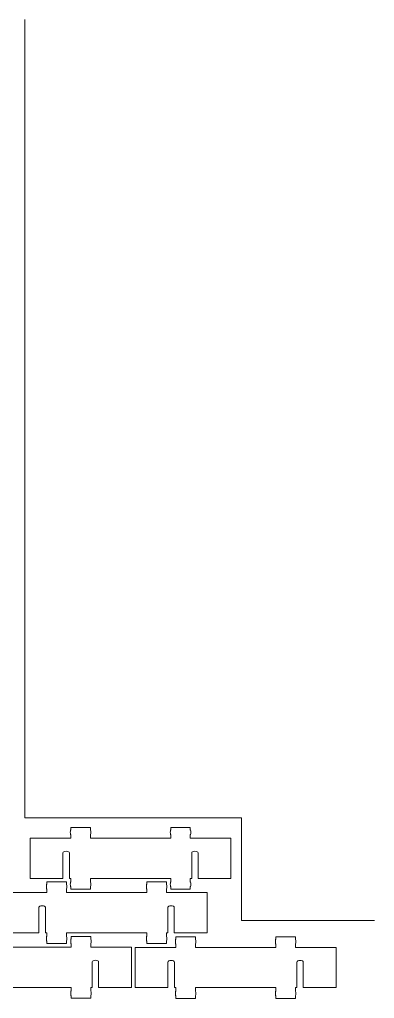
# Model space of a CAD drawing. Header units: millimetres. Extents: x 6 to 617, y 2 to 305.
# Drawn here: x 508.4 to 616.8, y 5.2 to 304.8 of the extents above; entities that cross this region are included whole.
import ezdxf

# ---------------------------------------------------------------- set-up
doc = ezdxf.new("R2010")
doc.units = ezdxf.units.MM
doc.header["$LTSCALE"] = 12.7
doc.layers.add('SKETCHED_GEOMETRY', color=1, linetype='Continuous', lineweight=15)
doc.layers.add('Visible', color=1, linetype='Continuous', lineweight=13)

msp = doc.modelspace()

# ---------------------------------------------------------------- linework, layer by layer
at = {"layer": 'SKETCHED_GEOMETRY'}
for p, q in [((509.95, 304.82), (509.95, 60.46)), ((509.95, 60.46), (576.23, 60.46)), ((576.23, 60.46), (576.23, 29.09)), ((576.23, 29.09), (616.84, 29.09))]:
    msp.add_line(p, q, dxfattribs=at)
at = {"layer": 'Visible'}
for p, q in [((524, 56.81), (524, 57.56)), ((530, 57.56), (524, 57.56)), ((530, 56.81), (530, 57.56)), ((554.56, 56.81), (554.56, 57.56)), ((554.56, 57.56), (560.56, 57.56)), ((560.56, 56.81), (560.56, 57.56)), ((511.58, 41.96), (511.58, 54.26)), ((524, 54.26), (511.58, 54.26)), ((524, 54.26), (524, 55.31)), ((530, 54.26), (530, 55.31)), ((554.56, 54.26), (530, 54.26)), ((554.56, 54.26), (554.56, 55.31)), ((560.56, 54.26), (560.56, 55.31)), ((572.98, 54.26), (560.56, 54.26)), ((572.98, 41.96), (572.98, 54.26)), ((521.58, 41.96), (521.58, 49.76)), ((523.58, 41.96), (523.58, 49.76)), ((560.98, 41.96), (560.98, 49.76)), ((562.98, 41.96), (562.98, 49.76)), ((521.58, 41.96), (511.58, 41.96)), ((524, 41.96), (523.58, 41.96)), ((524, 41.96), (524, 40.91)), ((554.56, 41.96), (530, 41.96)), ((530, 41.96), (530, 40.91)), ((554.56, 41.96), (554.56, 40.91)), ((560.56, 41.96), (560.56, 40.91)), ((560.98, 41.96), (560.56, 41.96)), ((572.98, 41.96), (562.98, 41.96)), ((516.69, 40.14), (516.69, 40.89)), ((522.69, 40.89), (516.69, 40.89)), ((522.69, 40.14), (522.69, 40.89)), ((524, 39.41), (524, 38.66)), ((530, 39.41), (530, 38.66)), ((547.25, 40.14), (547.25, 40.89)), ((547.25, 40.89), (553.25, 40.89)), ((553.25, 40.14), (553.25, 40.89)), ((554.56, 39.41), (554.56, 38.66)), ((560.56, 39.41), (560.56, 38.66)), ((516.69, 37.59), (504.27, 37.59)), ((516.69, 37.59), (516.69, 38.64)), ((522.69, 37.59), (522.69, 38.64)), ((547.25, 37.59), (522.69, 37.59)), ((530, 38.66), (524, 38.66)), ((547.25, 37.59), (547.25, 38.64)), ((553.25, 37.59), (553.25, 38.64)), ((565.67, 37.59), (553.25, 37.59)), ((554.56, 38.66), (560.56, 38.66)), ((565.67, 25.29), (565.67, 37.59)), ((514.27, 25.29), (514.27, 33.09)), ((516.27, 25.29), (516.27, 33.09)), ((553.67, 25.29), (553.67, 33.09)), ((555.67, 25.29), (555.67, 33.09)), ((514.27, 25.29), (504.27, 25.29)), ((516.69, 25.29), (516.27, 25.29)), ((516.69, 25.29), (516.69, 24.24)), ((547.25, 25.29), (522.69, 25.29)), ((522.69, 25.29), (522.69, 24.24)), ((524.11, 23.45), (524.11, 24.2)), ((524.11, 24.2), (530.11, 24.2)), ((530.11, 23.45), (530.11, 24.2)), ((547.25, 25.29), (547.25, 24.24)), ((553.25, 25.29), (553.25, 24.24)), ((553.67, 25.29), (553.25, 25.29)), ((565.67, 25.29), (555.67, 25.29)), ((556.12, 23.36), (556.12, 24.11)), ((562.12, 24.11), (556.12, 24.11)), ((562.12, 23.36), (562.12, 24.11)), ((586.68, 23.36), (586.68, 24.11)), ((586.68, 24.11), (592.68, 24.11)), ((592.68, 23.36), (592.68, 24.11)), ((516.69, 22.74), (516.69, 21.99)), ((522.69, 21.99), (516.69, 21.99)), ((522.69, 22.74), (522.69, 21.99)), ((524.11, 20.9), (524.11, 21.95)), ((530.11, 20.9), (530.11, 21.95)), ((547.25, 22.74), (547.25, 21.99)), ((547.25, 21.99), (553.25, 21.99)), ((553.25, 22.74), (553.25, 21.99)), ((556.12, 20.81), (556.12, 21.86)), ((562.12, 20.81), (562.12, 21.86)), ((586.68, 20.81), (586.68, 21.86)), ((592.68, 20.81), (592.68, 21.86)), ((524.11, 20.9), (499.55, 20.9)), ((542.53, 20.9), (530.11, 20.9)), ((542.53, 8.6), (542.53, 20.9)), ((543.7, 8.51), (543.7, 20.81)), ((556.12, 20.81), (543.7, 20.81)), ((586.68, 20.81), (562.12, 20.81)), ((605.1, 20.81), (592.68, 20.81)), ((605.1, 8.51), (605.1, 20.81)), ((530.53, 8.6), (530.53, 16.4)), ((532.53, 8.6), (532.53, 16.4)), ((553.7, 8.51), (553.7, 16.31)), ((555.7, 8.51), (555.7, 16.31)), ((593.1, 8.51), (593.1, 16.31)), ((595.1, 8.51), (595.1, 16.31)), ((524.11, 8.6), (499.55, 8.6)), ((524.11, 8.6), (524.11, 7.55)), ((524.11, 6.05), (524.11, 5.3)), ((530.11, 8.6), (530.11, 7.55)), ((530.53, 8.6), (530.11, 8.6)), ((530.11, 6.05), (530.11, 5.3)), ((542.53, 8.6), (532.53, 8.6)), ((553.7, 8.51), (543.7, 8.51)), ((556.12, 8.51), (555.7, 8.51)), ((556.12, 8.51), (556.12, 7.46)), ((586.68, 8.51), (562.12, 8.51)), ((562.12, 8.51), (562.12, 7.46)), ((586.68, 8.51), (586.68, 7.46)), ((592.68, 8.51), (592.68, 7.46)), ((593.1, 8.51), (592.68, 8.51)), ((605.1, 8.51), (595.1, 8.51)), ((524.11, 5.3), (530.11, 5.3)), ((556.12, 5.96), (556.12, 5.21)), ((562.12, 5.21), (556.12, 5.21)), ((562.12, 5.96), (562.12, 5.21)), ((586.68, 5.96), (586.68, 5.21)), ((586.68, 5.21), (592.68, 5.21)), ((592.68, 5.96), (592.68, 5.21))]:
    msp.add_line(p, q, dxfattribs=at)
for centre, major_axis, ratio, start_param, end_param in [((524, 56.06), (0, 0.75), 0.166667, 0, 3.141593), ((530, 56.06), (0, -0.75), 0.166667, 0, 3.141593), ((554.56, 56.06), (0, 0.75), 0.166667, 0, 3.141593), ((560.56, 56.06), (0, -0.75), 0.166667, 0, 3.141593), ((522.58, 49.76), (-1, 0), 0.5, 3.141593, 6.283185), ((561.98, 49.76), (-1, 0), 0.5, 3.141593, 6.283185), ((516.69, 39.39), (0, 0.75), 0.166667, 0, 3.141593), ((522.69, 39.39), (0, -0.75), 0.166667, 0, 3.141593), ((524, 40.16), (0, 0.75), 0.166667, 0, 3.141593), ((530, 40.16), (0, -0.75), 0.166667, 0, 3.141593), ((547.25, 39.39), (0, 0.75), 0.166667, 0, 3.141593), ((553.25, 39.39), (0, -0.75), 0.166667, 0, 3.141593), ((554.56, 40.16), (0, 0.75), 0.166667, 0, 3.141593), ((560.56, 40.16), (0, -0.75), 0.166667, 0, 3.141593), ((515.27, 33.09), (-1, 0), 0.5, 3.141593, 6.283185), ((554.67, 33.09), (-1, 0), 0.5, 3.141593, 6.283185), ((516.69, 23.49), (0, 0.75), 0.166667, 0, 3.141593), ((522.69, 23.49), (0, -0.75), 0.166667, 0, 3.141593), ((547.25, 23.49), (0, 0.75), 0.166667, 0, 3.141593), ((553.25, 23.49), (0, -0.75), 0.166667, 0, 3.141593), ((524.11, 22.7), (0, 0.75), 0.166667, 0, 3.141593), ((530.11, 22.7), (0, -0.75), 0.166667, 0, 3.141593), ((556.12, 22.61), (0, 0.75), 0.166667, 0, 3.141593), ((562.12, 22.61), (0, -0.75), 0.166667, 0, 3.141593), ((586.68, 22.61), (0, 0.75), 0.166667, 0, 3.141593), ((592.68, 22.61), (0, -0.75), 0.166667, 0, 3.141593), ((531.53, 16.4), (-1, 0), 0.5, 3.141593, 6.283185), ((554.7, 16.31), (-1, 0), 0.5, 3.141593, 6.283185), ((594.1, 16.31), (-1, 0), 0.5, 3.141593, 6.283185), ((524.11, 6.8), (0, 0.75), 0.166667, 0, 3.141593), ((530.11, 6.8), (0, -0.75), 0.166667, 0, 3.141593), ((556.12, 6.71), (0, 0.75), 0.166667, 0, 3.141593), ((562.12, 6.71), (0, -0.75), 0.166667, 0, 3.141593), ((586.68, 6.71), (0, 0.75), 0.166667, 0, 3.141593), ((592.68, 6.71), (0, -0.75), 0.166667, 0, 3.141593)]:
    msp.add_ellipse(centre, major_axis=major_axis, ratio=ratio, start_param=start_param, end_param=end_param, dxfattribs=at)

doc.saveas('drawing.dxf')
